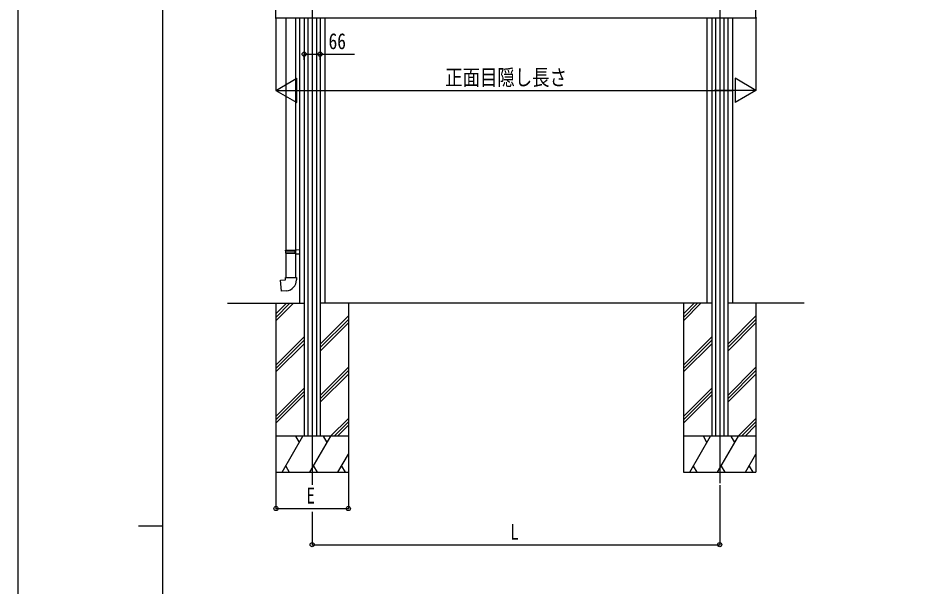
# Model space of a CAD drawing. Units: millimetres, scale not verified. Extents: x -8410 to 8410, y -5940 to 5940.
# Drawn here: x -8410 to -4715, y 0 to 2354 of the extents above; entities that cross this region are included whole.
import ezdxf
from ezdxf.enums import TextEntityAlignment as Align

# ---------------------------------------------------------------- set-up
doc = ezdxf.new("R2010")
doc.units = ezdxf.units.MM
doc.header["$LTSCALE"] = 30
for name, color, linetype in [('0-2_YKK_12', 2, 'Continuous'), ('0-3_YKK_13', 4, 'Continuous'), ('0-4_YKK_A1', 4, 'Continuous'), ('0-5_YKK_D', 6, 'Continuous'), ('0-6_YKK_ZWAK', 7, 'Continuous')]:
    doc.layers.add(name, color=color, linetype=linetype)
doc.styles.add('ＭＳ ゴシック', font='')
doc.styles.get('ＭＳ ゴシック').set_extended_font_data('MS Gothic')

msp = doc.modelspace()

# ---------------------------------------------------------------- linework, layer by layer
at = {"layer": '0-2_YKK_12'}
for p, q in [((-7191.19, 3440.15), (-7191.19, 419.07)), ((-5503.19, 3440.15), (-5503.19, 426.03))]:
    msp.add_line(p, q, dxfattribs=at)
at = {"layer": '0-3_YKK_13'}
for p, q in [((-7300.19, 2353.43), (-7300.19, 1391)), ((-7258.19, 1393.56), (-7258.19, 2353.43)), ((-7302.19, 1389), (-7301.19, 1391)), ((-7302.19, 1389), (-7258.19, 1389)), ((-7302.19, 1389), (-7302.19, 1381)), ((-7302.19, 1381), (-7258.19, 1381)), ((-7302.19, 1381), (-7301.19, 1379)), ((-7301.19, 1391), (-7258.19, 1391)), ((-7301.19, 1379), (-7258.19, 1379)), ((-7300.19, 1379), (-7300.19, 1279)), ((-7262.67, 1389), (-7263.1, 1391)), ((-7260.19, 1393.5), (-7244.19, 1393.97)), ((-7260.19, 1391.5), (-7260.19, 1393.5)), ((-7260.19, 1391.5), (-7258.19, 1391.5)), ((-7260.19, 1376.5), (-7260.19, 1378.5)), ((-7260.19, 1376.5), (-7244.19, 1376.03)), ((-7258.19, 1391), (-7258.19, 1390.45)), ((-7258.19, 1279), (-7258.19, 1376.44)), ((-7244.19, 1393.97), (-7244.19, 1376.03)), ((-7302.19, 1279), (-7256.19, 1279)), ((-7302.19, 1269), (-7302.19, 1279)), ((-7256.19, 1279), (-7256.19, 1268.09))]:
    msp.add_line(p, q, dxfattribs=at)
for points in [[(-7262.67, 1389), (-7262.67, 1381), (-7263.1, 1379)], [(-7260.19, 1378.5), (-7258.19, 1378.5), (-7258.19, 1391.5)], [(-7297.27, 1223.26), (-7318.11, 1221.43), (-7322.12, 1267.26), (-7302.19, 1269)]]:
    msp.add_lwpolyline(points, dxfattribs=at)
msp.add_arc((-7301.19, 1268.09), 45, 275, 0, dxfattribs=at)
at = {"layer": '0-4_YKK_A1'}
for p, q in [((-7341.19, 2353.43), (-7341.19, 2477.43)), ((-5353.19, 2353.43), (-5353.19, 2477.43)), ((-7342.76, 2353.23), (-7341.19, 2353.13)), ((-7341.19, 2353.13), (-7341.19, 2354.43)), ((-7341.19, 2353.43), (-5353.19, 2353.43)), ((-7244.19, 2353.43), (-7244.19, 1171.43)), ((-7224.19, 2353.43), (-7224.19, 621.43)), ((-7208.69, 2353.43), (-7208.69, 621.43)), ((-7173.69, 2353.43), (-7173.69, 621.43)), ((-7158.19, 2353.43), (-7158.19, 621.43)), ((-7138.19, 2353.43), (-7138.19, 1171.43)), ((-5556.19, 2353.43), (-5556.19, 1171.43)), ((-5536.19, 2353.43), (-5536.19, 621.43)), ((-5520.69, 2353.43), (-5520.69, 621.43)), ((-5485.69, 2353.43), (-5485.69, 621.43)), ((-5470.19, 2353.43), (-5470.19, 621.43)), ((-5450.19, 2353.43), (-5450.19, 1171.43)), ((-5353.19, 2353.13), (-5353.19, 2354.43)), ((-5351.63, 2353.23), (-5353.19, 2353.13)), ((-7541.19, 1171.43), (-7224.19, 1171.43)), ((-7341.19, 1171.43), (-7341.19, 471.43)), ((-7341.19, 1127.45), (-7297.21, 1171.43)), ((-7341.19, 1113.31), (-7283.07, 1171.43)), ((-7341.19, 1099.17), (-7268.93, 1171.43)), ((-5536.19, 1171.43), (-7158.19, 1171.43)), ((-7041.19, 1171.43), (-7041.19, 471.43)), ((-5653.19, 1171.43), (-5653.19, 471.43)), ((-5653.19, 1127.45), (-5609.21, 1171.43)), ((-5653.19, 1113.31), (-5595.07, 1171.43)), ((-5653.19, 1099.17), (-5580.93, 1171.43)), ((-5153.19, 1171.43), (-5470.19, 1171.43)), ((-5353.19, 1171.43), (-5353.19, 471.43)), ((-7158.19, 1002.09), (-7041.19, 1119.09)), ((-5470.19, 1002.09), (-5353.19, 1119.09)), ((-7158.19, 987.95), (-7041.19, 1104.95)), ((-7158.19, 973.8), (-7041.19, 1090.8)), ((-5470.19, 987.95), (-5353.19, 1104.95)), ((-5470.19, 973.8), (-5353.19, 1090.8)), ((-7341.19, 915.32), (-7224.19, 1032.32)), ((-7341.19, 901.18), (-7224.19, 1018.18)), ((-7341.19, 887.04), (-7224.19, 1004.04)), ((-5653.19, 915.32), (-5536.19, 1032.32)), ((-5653.19, 901.18), (-5536.19, 1018.18)), ((-5653.19, 887.04), (-5536.19, 1004.04)), ((-7158.19, 789.96), (-7041.19, 906.96)), ((-7158.19, 775.82), (-7041.19, 892.81)), ((-5470.19, 789.96), (-5353.19, 906.96)), ((-5470.19, 775.82), (-5353.19, 892.81)), ((-7158.19, 761.67), (-7041.19, 878.67)), ((-5470.19, 761.67), (-5353.19, 878.67)), ((-7341.19, 703.19), (-7224.19, 820.19)), ((-5653.19, 703.19), (-5536.19, 820.19)), ((-7341.19, 689.05), (-7224.19, 806.05)), ((-7341.19, 674.91), (-7224.19, 791.91)), ((-5653.19, 689.05), (-5536.19, 806.05)), ((-5653.19, 674.91), (-5536.19, 791.91)), ((-7114.59, 621.43), (-7041.19, 694.83)), ((-7100.44, 621.43), (-7041.19, 680.68)), ((-7086.3, 621.43), (-7041.19, 666.54)), ((-5426.59, 621.43), (-5353.19, 694.83)), ((-5412.44, 621.43), (-5353.19, 680.68)), ((-5398.3, 621.43), (-5353.19, 666.54)), ((-7041.19, 621.43), (-7341.19, 621.43)), ((-7315.71, 471.43), (-7229.11, 621.43)), ((-7244.11, 595.45), (-7259.11, 621.43)), ((-7200.24, 471.43), (-7113.63, 621.43)), ((-7128.64, 595.45), (-7143.64, 621.44)), ((-5353.19, 621.43), (-5653.19, 621.43)), ((-5627.71, 471.43), (-5541.11, 621.43)), ((-5556.11, 595.45), (-5571.11, 621.43)), ((-5512.24, 471.43), (-5425.63, 621.43)), ((-5440.64, 595.45), (-5455.64, 621.44)), ((-7084.77, 471.43), (-7041.19, 546.91)), ((-5396.77, 471.43), (-5353.19, 546.91)), ((-7300.71, 497.42), (-7285.71, 471.43)), ((-7185.24, 497.41), (-7170.24, 471.43)), ((-7069.77, 497.41), (-7054.77, 471.43)), ((-5612.71, 497.42), (-5597.71, 471.43)), ((-5497.24, 497.41), (-5482.24, 471.43)), ((-5381.77, 497.41), (-5366.77, 471.43)), ((-7341.19, 471.43), (-7041.19, 471.43)), ((-5653.19, 471.43), (-5353.19, 471.43))]:
    msp.add_line(p, q, dxfattribs=at)
for centre, start, end in [((-7342.69, 2354.23), 180, 266.5), ((-5351.69, 2354.23), 273.5, 0)]:
    msp.add_arc(centre, 1, start, end, dxfattribs=at)
at = {"layer": '0-5_YKK_D'}
for p, q in [((-7341.19, 2352.43), (-7341.19, 2052.43)), ((-5353.19, 2352.43), (-5353.19, 2052.43)), ((-7224.19, 2180.17), (-7224.19, 2204.43)), ((-7158.19, 2180.17), (-7158.19, 2204.43)), ((-7341.19, 2053.43), (-7254.59, 2103.43)), ((-7254.59, 2003.43), (-7254.59, 2103.43)), ((-5353.19, 2053.43), (-5439.8, 2103.43)), ((-5439.8, 2103.43), (-5439.8, 2003.43)), ((-7341.19, 2053.43), (-7254.59, 2003.43)), ((-7341.19, 2053.43), (-7167.99, 2053.43)), ((-7241.19, 2053.43), (-5453.19, 2053.43)), ((-5353.19, 2053.43), (-5526.4, 2053.43)), ((-5353.19, 2053.43), (-5439.8, 2003.43)), ((-7341.19, 470.43), (-7341.19, 320.43)), ((-7041.19, 470.43), (-7041.19, 320.43)), ((-5503.19, 418.07), (-5503.19, 170.43)), ((-7341.19, 321.43), (-7041.19, 321.43)), ((-7191.19, 307.9), (-7191.19, 170.43)), ((-7191.19, 171.43), (-5503.19, 171.43))]:
    msp.add_line(p, q, dxfattribs=at)
msp.add_lwpolyline([(-7224.19, 2203.43), (-7158.19, 2203.43), (-7016.46, 2203.43)], dxfattribs=at)
for centre in [(-7224.19, 2203.43), (-7158.19, 2203.43), (-7341.19, 321.43), (-7041.19, 321.43), (-7191.19, 171.43), (-5503.19, 171.43)]:
    msp.add_circle(centre, 8.5, dxfattribs=at)
at = {"layer": '0-6_YKK_ZWAK'}
for p, q in [((-7809.96, -5050), (-7809.96, 5550)), ((-7909.96, 250), (-7809.96, 250))]:
    msp.add_line(p, q, dxfattribs=at)
msp.add_lwpolyline([(-8410, -5940), (8410, -5940), (8410, 5940), (-8410, 5940)], close=True, dxfattribs=at)

# ---------------------------------------------------------------- texts
at = {"layer": '0-5_YKK_D', "style": 'ＭＳ ゴシック', "width": 0.8}
for s, p in [('66', (-7123.13, 2204.5)), ('正面目隠し長さ', (-6639.99, 2054.23)), ('E', (-7215.19, 322.5)), ('L', (-6371.19, 172.23))]:
    msp.add_text(s, height=65.98, dxfattribs=at).set_placement(p, align=Align.BOTTOM_LEFT)

doc.saveas('drawing.dxf')
